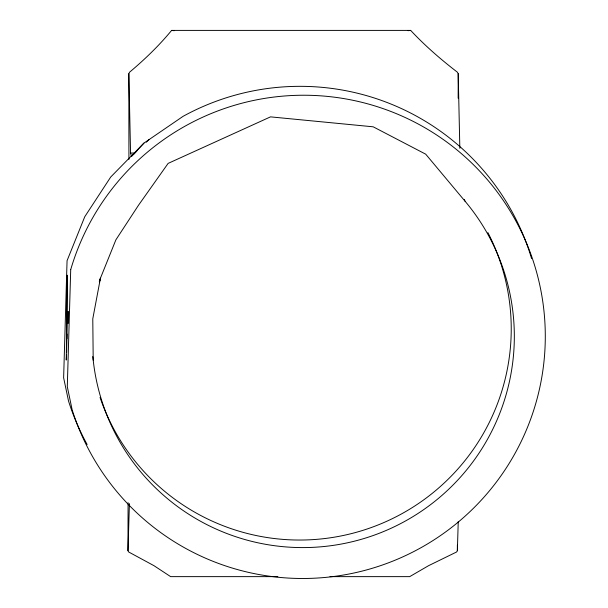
<?xml version="1.0" encoding="UTF-8"?>
<svg xmlns="http://www.w3.org/2000/svg" width="608" height="608" viewBox="0 0 608 608"><rect width="100%" height="100%" fill="white"/><g stroke="black" fill="none" stroke-linecap="round" stroke-linejoin="round"><path stroke-width="0.91" d="M277.841 576.635L170.643 576.635L153.946 565.668L128.706 552.003L127.984 550.742L128.075 502.702M459.838 148.314L458.204 73.735L457.414 72.215C440.83 59.47 424.962 45.691 410.666 30.4L171.608 30.4C159.03 45.691 144.696 59.485 129.55 72.215L128.828 73.735L128.926 159.463M330.015 576.635L409.701 576.635L428.594 565.668L456.57 552.003L457.36 550.742L457.368 545.095M458.158 98.222L458.204 73.735M66.652 352.473L66.986 334.02M67.04 319.648L67.199 275.166L66.264 360.058L66.553 354.365M127.984 550.742L129.413 503.629M457.36 550.742L458.242 521.535M99.492 281.816L100.434 278.206L115.885 239.841L138.525 205.215L168.127 163.392L270.514 116.865L373.198 126.814L425.706 154.174L465.006 201.157A211.28 210.642 -22.3 0 1 385.974 530.533A211.28 210.642 -22.3 0 1 93.206 360.126L92.735 356.569M99.302 281.686L100.434 278.206L92.781 318.82L93.206 360.126M133.395 154.462L143.952 143.093L183.145 116.295A242.25 241.52 -22.3 0 1 531.582 258.552M87.126 444.494A242.25 241.52 -22.3 0 1 68.506 400.968L63.635 377.796L67.062 260.695L84.77 216.714L110.732 177.004L143.952 143.093M131.533 156.469L136.777 151.118M146.254 142.211L148.968 139.673M408.021 30.681L410.666 30.4M66.462 338.846L66.903 338.846L67.237 319.648L66.591 319.648L68.119 320.743M128.828 73.735L130.568 153.034L134.368 153.034M171.608 30.4L174.184 30.712M464.322 199.485L465.006 201.157M130.568 153.034L131.366 156.21M501.501 265.635A211.28 210.642 -22.3 0 1 365.666 529.469A211.28 210.642 -22.3 0 1 100.054 397.434M487.905 232.628A211.28 210.642 -22.3 0 1 501.212 264.746M67.906 311.615L67.648 323.372L68.172 323.441L68.423 311.676L67.906 311.615M70.718 269.602L67.298 386.703L72.162 409.876A242.25 241.52 -22.3 0 0 446.219 531.498A242.25 241.52 -22.3 0 0 442.16 138.723A242.25 241.52 -22.3 0 0 70.718 269.602"/></g></svg>
